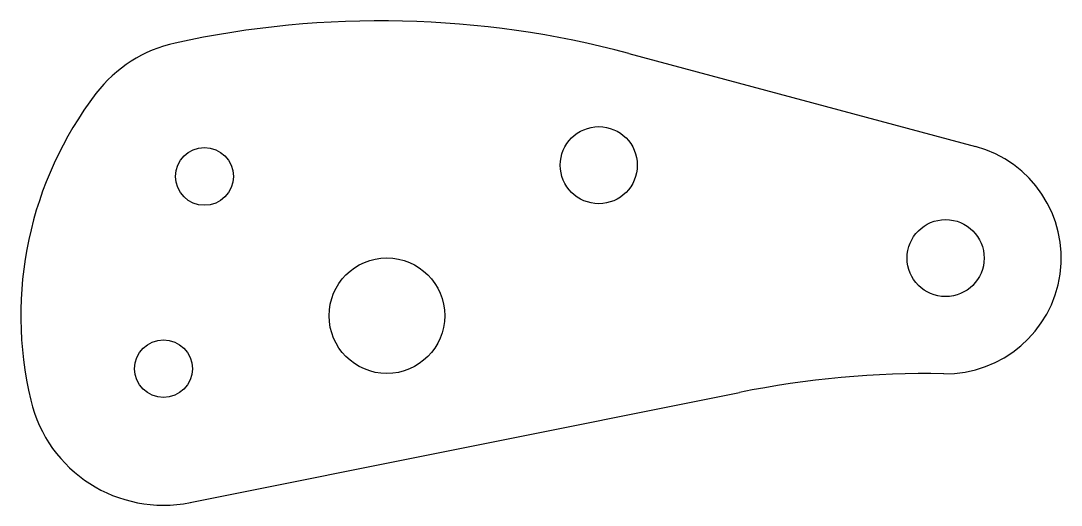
# Model space of a CAD drawing. Extents: x -60.5 to -6.5, y -9.8 to 15.3.
import ezdxf

# ---------------------------------------------------------------- set-up
doc = ezdxf.new("R2010")
doc.units = 0
doc.layers.add('VISIBLE', color=7, linetype='CONTINUOUS')

msp = doc.modelspace()

# ---------------------------------------------------------------- linework, layer by layer
at = {"layer": 'VISIBLE'}
for p, q in [((-28.947, 13.609), (-10.947, 8.786)), ((-51.701, -9.695), (-23.2, -3.979))]:
    msp.add_line(p, q, dxfattribs=at)
for centre, radius in [((-30.5, 7.813), 2), ((-50.969, 7.232), 1.5), ((-12.5, 2.99), 2), ((-41.5, 0), 3), ((-53.094, -2.748), 1.5)]:
    msp.add_circle(centre, radius, dxfattribs=at)
for centre, radius, start, end in [((-41.835, -34.491), 49.796, 75, 102.3478), ((-50.969, 7.232), 7.085, 102.3478, 142.6271), ((-41.5, 0), 19, 142.6271, 193.3362), ((-12.5, 2.99), 6, 269.1114, 75), ((-13.368, -53.003), 50, 89.1114, 101.3399), ((-53.094, -2.748), 7.085, 193.3362, 281.3399)]:
    msp.add_arc(centre, radius, start, end, dxfattribs=at)

doc.saveas('drawing.dxf')
